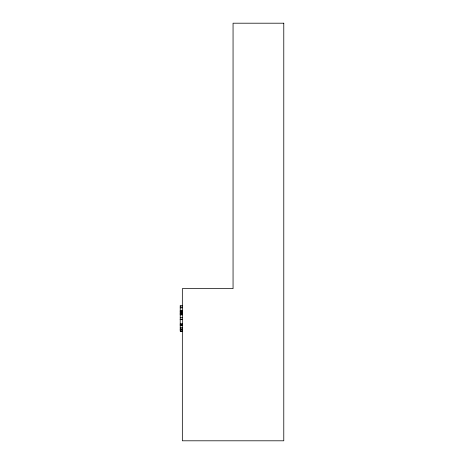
<?xml version="1.0" encoding="UTF-8"?>
<svg xmlns="http://www.w3.org/2000/svg" width="464" height="464" viewBox="0 0 464 464"><rect width="100%" height="100%" fill="white"/><g stroke="black" fill="none" stroke-linecap="round" stroke-linejoin="round"><path stroke-width="0.7" d="M182.335 305.445L180.223 305.445L180.223 331.139L182.335 331.139M180.223 306.982L182.335 306.982M180.223 307.858L182.335 307.858M180.223 310.3L182.335 310.3M180.223 311.066L182.335 311.066M180.223 311.373L182.335 311.373M180.223 311.477L182.335 311.477M180.223 312.272L182.335 312.272M180.223 313.014L182.335 313.014M180.223 313.148L182.335 313.148M180.223 313.258L182.335 313.258M180.223 314.006L182.335 314.006M180.223 314.25L182.335 314.25M180.223 314.453L182.335 314.453M180.223 314.876L182.335 314.876M180.223 317.62L182.335 317.62M180.223 319.186L182.335 319.186M180.223 319.493L182.335 319.493M180.223 319.592L182.335 319.592M180.223 323.733L182.335 323.733M180.223 324.423L182.335 324.423M180.223 324.771L182.335 324.771M180.223 324.887L182.335 324.887M180.223 325.496L182.335 325.496M180.223 325.629L182.335 325.629M180.223 327.3L182.335 327.3M180.223 328.918L182.335 328.918M180.223 329.249L182.335 329.249M180.223 329.33L182.335 329.359M180.223 330.913L182.335 330.913M180.6 331.569L182.335 331.586L180.6 331.65L180.6 330.844M283.777 23.2L233.056 23.2L233.056 288.637L182.335 288.637L182.335 440.8L283.777 440.8L283.777 23.2"/></g></svg>
